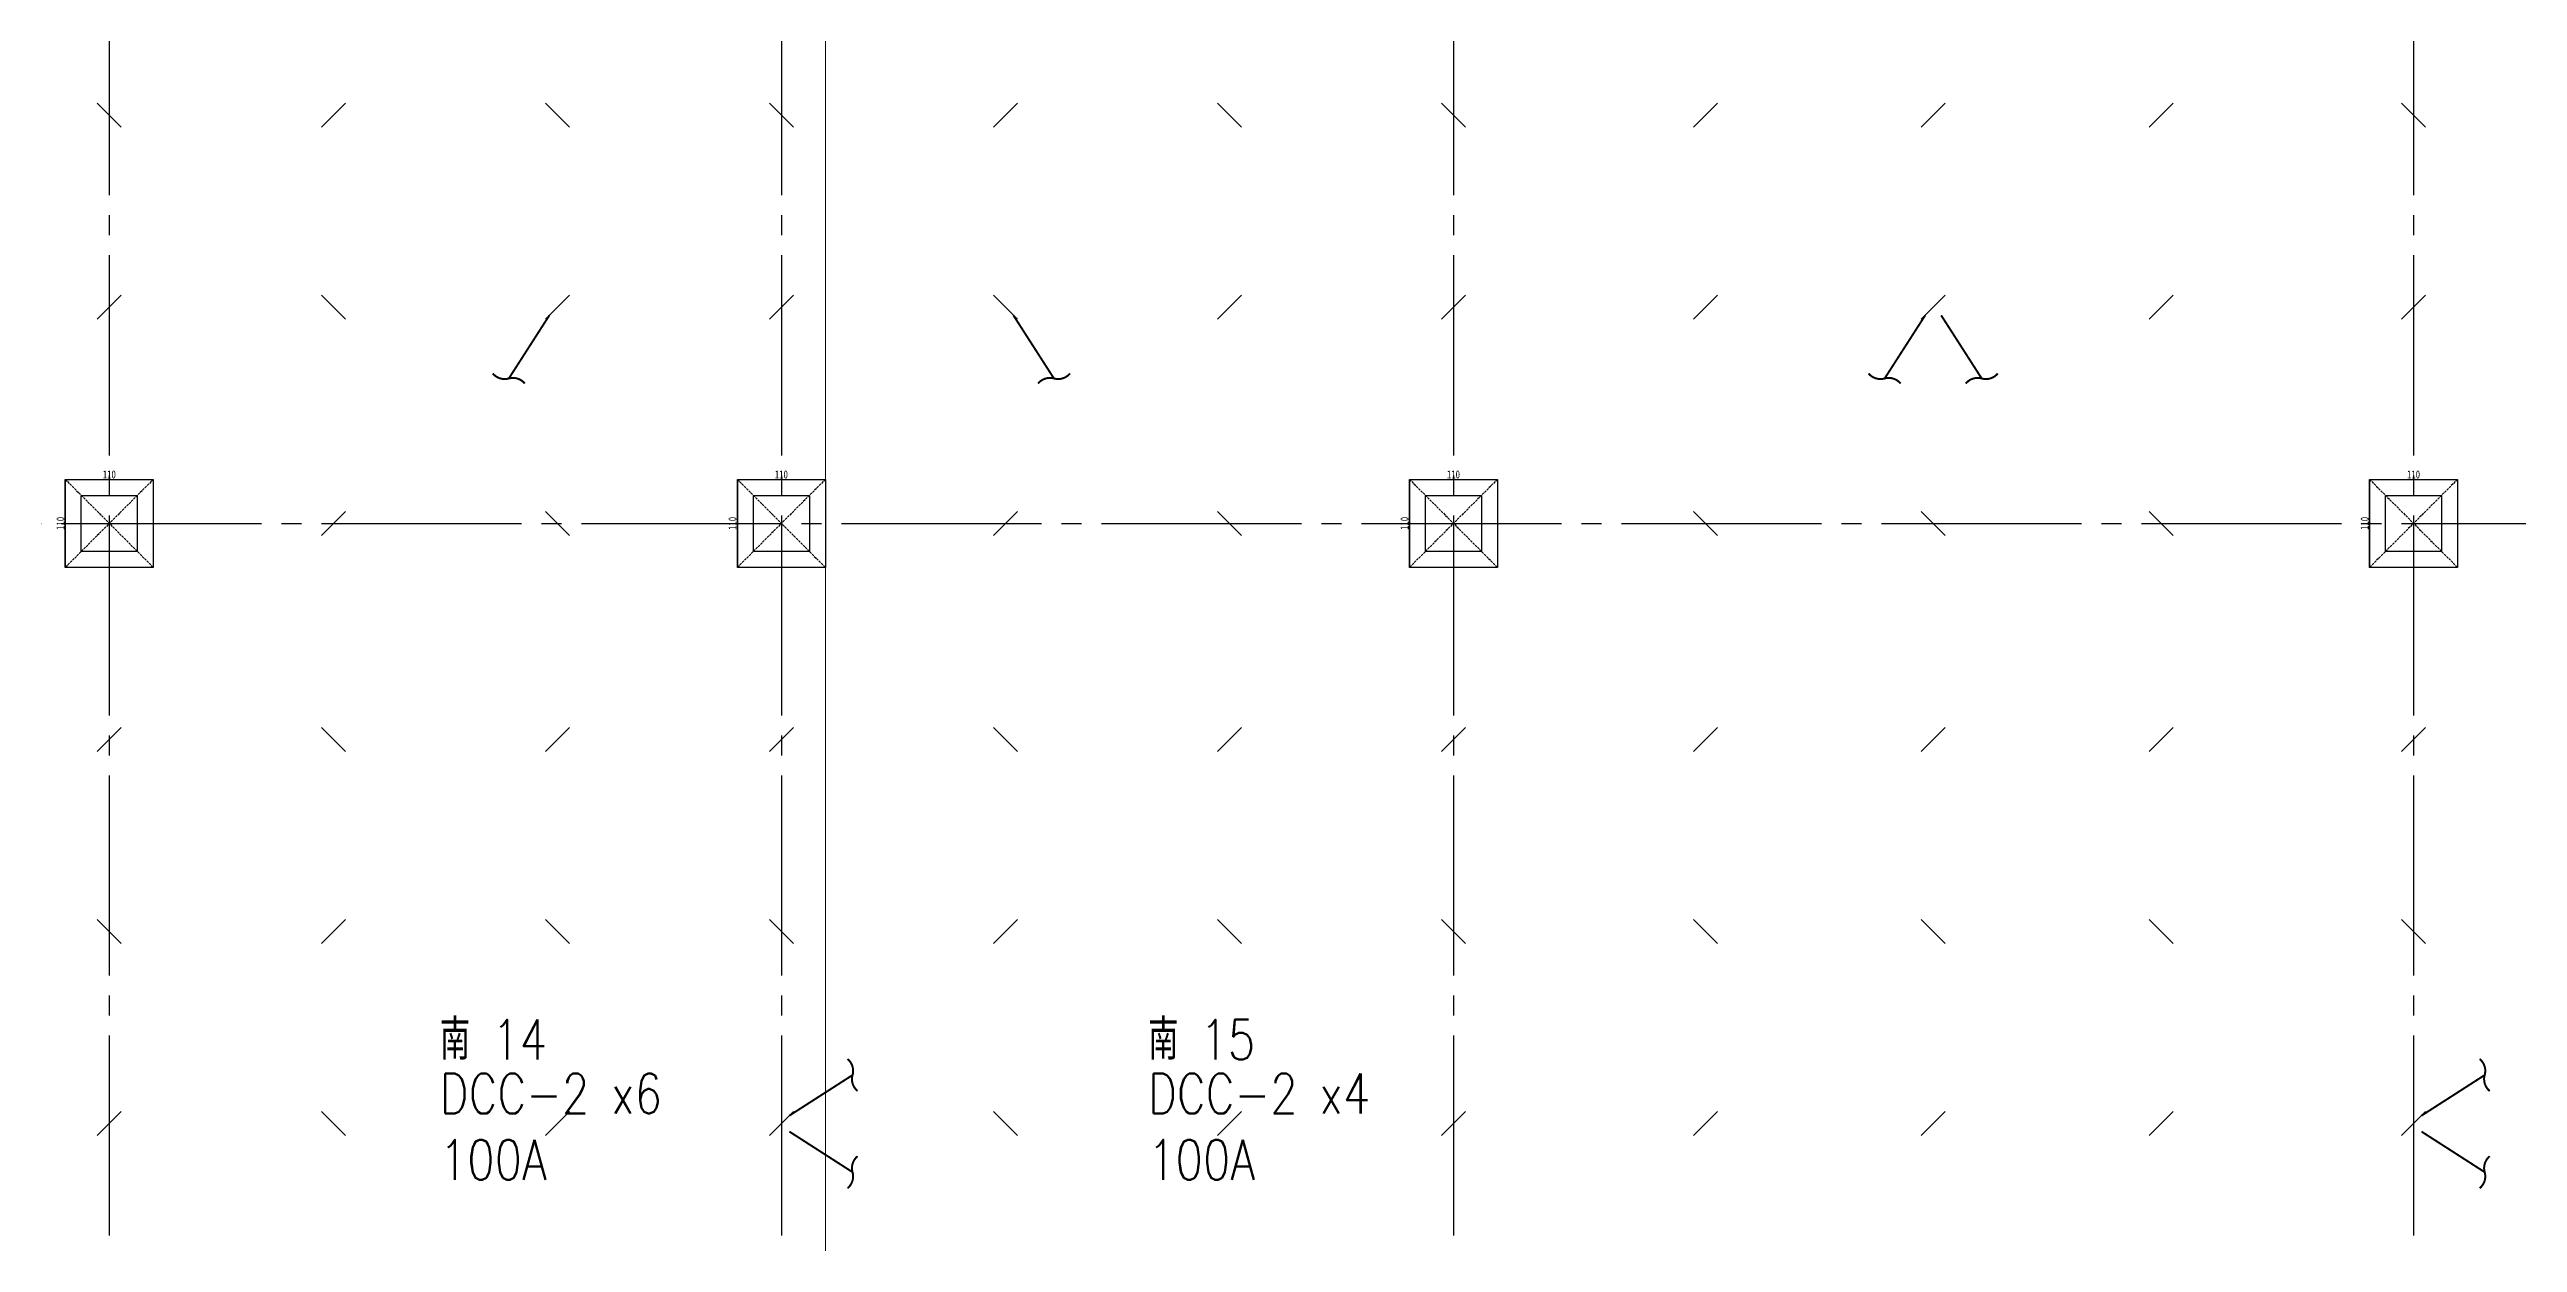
# Model space of a CAD drawing. Extents: x -3080 to 28500, y -1326 to 31609.
# Drawn here: x 10965 to 14050, y 601 to 2092 of the extents above; entities that cross this region are included whole.
import ezdxf
from ezdxf.enums import TextEntityAlignment as Align

# ---------------------------------------------------------------- set-up
doc = ezdxf.new("R2010")
doc.units = 0
doc.header["$LTSCALE"] = 100
for name, pattern in [('X-S-FAB-L05$0$COL-CEN-LIN', [3.25, 2.5, -0.25, 0.25, -0.25]), ('X-S-FAB-L05$0$DASHED', [0.75, 0.5, -0.25]), ('X-S-FAB-L05$0$HIDDEN', [0.4, 0.3, -0.1])]:
    doc.linetypes.add(name, pattern=pattern)
for name, color, linetype in [('0-xref', 8, 'Continuous'), ('188K-SM-03-F05-MECH-DCC-Y2257103$0$00_閥站分組', 1, 'Continuous'), ('188K-SM-07-F10-MECH-CR PIPE-Y2257103$0$00_閥站分組', 1, 'Continuous'), ('X-S-FAB-L05$0$BEAM', 8, 'Continuous'), ('X-S-FAB-L05$0$BLOCK', 8, 'Continuous'), ('X-S-FAB-L05$0$BR-D', 8, 'X-S-FAB-L05$0$DASHED'), ('X-S-FAB-L05$0$CCL', 8, 'X-S-FAB-L05$0$COL-CEN-LIN'), ('X-S-FAB-L05$0$COL', 8, 'Continuous'), ('X-S-FAB-L05$0$COL-S', 8, 'Continuous'), ('X-S-FAB-L05$0$S-FNDN', 8, 'Continuous'), ('X-S-FAB-L05$0$S-鋼柱', 8, 'Continuous'), ('X-S-FAB-L05$0$SLAB', 8, 'Continuous'), ('X-S-FAB-L05$0$斜撐', 8, 'Continuous')]:
    doc.layers.add(name, color=color, linetype=linetype)
doc.layers.add('X-S-FAB-L05$0$XREF', color=8, linetype='Continuous', lineweight=0)
doc.styles.add('188K-SM-03-F05-MECH-DCC-Y2257103$0$XFM1Q20-200k$0$12P7-XCM2P10$0$AA-TXT', font='simplex.shx', dxfattribs={"bigfont": 'china.shx'})
doc.styles.add('188K-SM-07-F10-MECH-CR PIPE-Y2257103$0$XFM1Q20-200k$0$12P7-XCM2P10$0$AA-TXT', font='simplex.shx', dxfattribs={"bigfont": 'china.shx'})
doc.styles.add('X-S-FAB-L05$0$DIM', font='', dxfattribs={"width": 0.8})
doc.styles.get('X-S-FAB-L05$0$DIM').set_extended_font_data('MingLiU')
doc.dimstyles.new('X-S-FAB-L05$0$JJP_005_defpoint', dxfattribs={"dimtxt": 20, "dimasz": 0.5, "dimexe": 0.5, "dimexo": 0.5, "dimgap": 0.5, "dimtad": 1, "dimdsep": 46, "dimtxsty": 'X-S-FAB-L05$0$DIM', "dimblk": 'X-S-FAB-L05$0$_None', "dimcen": 10, "dimclrd": 256, "dimclre": 256, "dimclrt": 256, "dimadec": 0, "dimazin": 0, "dimtfac": 1, "dimtix": 1, "dimtmove": 2, "dimatfit": 3, "dimldrblk": 'X-S-FAB-L05$0$_None', "dimfxl": 0.5, "dimtolj": 1, "dimtzin": 0, "dimarcsym": 0})

# ---------------------------------------------------------------- blocks, each defined once
blk = doc.blocks.new('*D174')
at = {"layer": 'DefPoints', "lineweight": -2, "transparency": 16777216}
blk.add_line((0, 0), (110, 0), dxfattribs=at)
at = {"layer": 'DefPoints', "color": 0, "transparency": 16777216}
for p in [(0, 0), (110, 0), (110, 0)]:
    blk.add_point(p, dxfattribs=at)
at = {"layer": 'DefPoints', "transparency": 16777216, "insert": (55, 6.1), "char_height": 10, "attachment_point": 5, "style": 'X-S-FAB-L05$0$DIM'}
blk.add_mtext('\\A1;110', dxfattribs=at)
blk = doc.blocks.new('X-S-FAB-L05$0$_None')
blk = doc.blocks.new('*D175')
at = {"layer": 'DefPoints', "lineweight": -2, "transparency": 16777216}
blk.add_line((0, 0), (0, -110), dxfattribs=at)
at = {"layer": 'DefPoints', "color": 0, "transparency": 16777216}
for p in [(0, 0), (0, -110), (0, -110)]:
    blk.add_point(p, dxfattribs=at)
at = {"layer": 'DefPoints', "transparency": 16777216, "insert": (-6.1, -55), "char_height": 10, "attachment_point": 5, "rotation": 90, "style": 'X-S-FAB-L05$0$DIM'}
blk.add_mtext('\\A1;110', dxfattribs=at)
blk = doc.blocks.new('X-S-FAB-L05$0$斜撐')
at = {"layer": 'X-S-FAB-L05$0$BR-D', "const_width": 0.5}
blk.add_lwpolyline([(962.11, 215.55, -0.296213), (957.95, 215.19, 0.299957), (953.75, 214.85, 0.006918)], format="xyb", dxfattribs=at)
at = {"layer": 'X-S-FAB-L05$0$BR-D', "linetype": 'ByBlock', "const_width": 0.5}
blk.add_lwpolyline([(964.37, 197.57), (957.95, 215.19)], dxfattribs=at)
blk = doc.blocks.new('X-S-FAB-L05$0$SC1')
at = {"layer": 'DefPoints'}
blk.add_line((27925, 8342.1), (27955, 8312.1), dxfattribs=at)
blk = doc.blocks.new('X-S-FAB-L05$0$VC(C)')
at = {"layer": 'X-S-FAB-L05$0$S-鋼柱'}
for p in [(-16900, -6317.1), (-16340, -6317.1), (-16060, -6317.1), (-15500, -6317.1), (-15220, -6317.1), (-14020, -6317.1), (-16620, -6557.1), (-15780, -6557.1), (-16340, -6827.1), (-15500, -6827.1), (-14905, -6827.1), (-14620.4, -6827.1), (-14335.4, -6827.1), (-16620, -7097.1), (-15780, -7097.1), (-16900, -7337.1), (-16340, -7337.1), (-16060, -7337.1), (-15500, -7337.1), (-15220, -7337.1), (-14905, -7337.1), (-14620.4, -7337.1), (-14335.4, -7337.1), (-14020, -7337.1), (-16620, -7577.1), (-15780, -7577.1)]:
    blk.add_blockref('X-S-FAB-L05$0$SC1', p, dxfattribs=at)
at = {"layer": 'X-S-FAB-L05$0$S-鋼柱', "rotation": 90}
for p in [(19647.1, -25930), (20487.1, -25930), (21362.1, -25930), (21646.7, -25930), (21931.7, -25930), (19367.1, -26170), (19927.1, -26170), (20207.1, -26170), (20767.1, -26170), (21047.1, -26170), (21362.1, -26170), (21646.7, -26170), (21931.7, -26170), (22247.1, -26170), (19647.1, -26440), (20487.1, -26440), (19367.1, -26710), (19927.1, -26710), (20207.1, -26710), (20767.1, -26710), (21047.1, -26710), (21362.1, -26710), (21646.7, -26710), (21931.7, -26710), (22247.1, -26710), (19647.1, -26950), (20487.1, -26950), (19367.1, -27190), (19927.1, -27190), (20207.1, -27190), (20767.1, -27190), (21047.1, -27190), (21362.1, -27190), (21646.7, -27190), (21931.7, -27190), (22247.1, -27190)]:
    blk.add_blockref('X-S-FAB-L05$0$SC1', p, dxfattribs=at)
at = {"layer": 'X-S-FAB-L05$0$斜撐'}
for p, xscale, yscale, zscale, rotation in [((7102.8, 3782.6), -5.000000000000004, 5, 5, 167.3146368959792), ((16657.2, 3782.6), 5.000000000000001, 5.000000000000001, 5.000000000000001, 192.6853631040205), ((8822.4, 3782.6), -4.999999999999998, 5, 5, 167.3146368959794), ((17816.8, 3782.6), 5.000000000000001, 5.000000000000001, 5.000000000000001, 192.6853631040205), ((9867.4, 5247.2), 5.000000000000002, 5.000000000000002, 5.000000000000002, 282.6853631040207), ((11907.4, 5247.2), 5.000000000000002, 5.000000000000002, 5.000000000000002, 282.6853631040207), ((9867.4, -3747.2), -5, 5, 5, 257.3146368959793), ((11907.4, -3747.2), -5, 5, 5, 257.3146368959793)]:
    blk.add_blockref('X-S-FAB-L05$0$斜撐', p, dxfattribs=dict(at, xscale=xscale, yscale=yscale, zscale=zscale, rotation=rotation))
blk = doc.blocks.new('X-S-FAB-L05$0$板_3_2', base_point=(11935, 9055))
at = {"layer": 'X-S-FAB-L05$0$S-FNDN', "color": 15, "lineweight": 0, "flags": 128}
blk.add_lwpolyline([(11935, 9055), (4350, 9055), (4350, 7470), (9330, 7470), (9330, -55), (11935, -55), (11935, 4530), (11070, 4530), (11070, 5003), (11935, 5003)], close=True, dxfattribs=at)
blk = doc.blocks.new('188K-SM-03-F05-MECH-DCC-Y2257103')
at = {"layer": '188K-SM-03-F05-MECH-DCC-Y2257103$0$00_閥站分組', "style": '188K-SM-03-F05-MECH-DCC-Y2257103$0$XFM1Q20-200k$0$12P7-XCM2P10$0$AA-TXT', "width": 0.8}
for s, p in [('南 14', (11453, 855)), ('南 15', (12338.3, 855)), ('DCC-2 x6', (11453, 787.5)), ('DCC-2 x4', (12338.3, 787.5)), ('100A', (11453, 704.8)), ('100A', (12338.3, 704.8))]:
    blk.add_text(s, height=50, dxfattribs=at).set_placement(p, align=Align.MIDDLE_LEFT)
blk = doc.blocks.new('188K-SM-07-F10-MECH-CR PIPE-Y2257103')
at = {"layer": '188K-SM-07-F10-MECH-CR PIPE-Y2257103$0$00_閥站分組', "style": '188K-SM-07-F10-MECH-CR PIPE-Y2257103$0$XFM1Q20-200k$0$12P7-XCM2P10$0$AA-TXT', "width": 0.8}
for s, p in [('南 14', (11453.04, 854.959)), ('南 15', (12338.327, 854.959)), ('DCC-2 x6', (11453.04, 787.459)), ('DCC-2 x4', (12338.327, 787.459)), ('100A', (11453.04, 704.816)), ('100A', (12338.327, 704.816))]:
    blk.add_text(s, height=50, dxfattribs=at).set_placement(p, align=Align.MIDDLE_LEFT)
blk = doc.blocks.new('*U59')
at = {"layer": 'DefPoints', "linetype": 'X-S-FAB-L05$0$HIDDEN', "ltscale": 0.1}
for p, q in [((110, 0), (0, -110)), ((0, 0), (110, -110))]:
    blk.add_line(p, q, dxfattribs=at)
at = {"layer": 'X-S-FAB-L05$0$COL', "ltscale": 0.1}
blk.add_lwpolyline([(0, 0), (110, 0), (110, -110), (0, -110)], close=True, dxfattribs=at)
at = {"layer": 'DefPoints'}
dim = blk.add_linear_dim(base=(0, -110), p1=(0, 0), p2=(0, -110), angle=90, dimstyle='X-S-FAB-L05$0$JJP_005_defpoint', override={"dimtxt": 10}, dxfattribs=at)
dim.commit()
dim.dimension.update_dxf_attribs({"geometry": '*D175', "text_midpoint": (-6.067, -55)})
dim = blk.add_linear_dim(base=(110, 0), p1=(0, 0), p2=(110, 0), dimstyle='X-S-FAB-L05$0$JJP_005_defpoint', override={"dimtxt": 10}, dxfattribs=at)
dim.commit()
dim.dimension.update_dxf_attribs({"geometry": '*D174', "text_midpoint": (55, 6.067)})
blk = doc.blocks.new('X-S-FAB-L05$0$FAB2-L05')
at = {"layer": 'X-S-FAB-L05$0$CCL'}
for p, q in [((-15120, 11005), (-15120, 0)), ((-14280, 11005), (-14280, 0)), ((-13440, 11005), (-13440, 0)), ((-12240, 11005), (-12240, 0)), ((-26880, 2220), (1210, 2220))]:
    blk.add_line(p, q, dxfattribs=at)
at = {"layer": 'X-S-FAB-L05$0$COL-S'}
for points in [[(-15155, 2255), (-15085, 2255), (-15085, 2185), (-15155, 2185)], [(-14315, 2255), (-14245, 2255), (-14245, 2185), (-14315, 2185)], [(-13475, 2255), (-13405, 2255), (-13405, 2185), (-13475, 2185)], [(-12275, 2255), (-12205, 2255), (-12205, 2185), (-12275, 2185)]]:
    blk.add_lwpolyline(points, close=True, dxfattribs=at)
at = {"layer": 'X-S-FAB-L05$0$BEAM'}
for p in [(-15175, 2275), (-14335, 2275), (-13495, 2275), (-12295, 2275)]:
    blk.add_blockref('*U59', p, dxfattribs=at)
blk = doc.blocks.new('X-S-FAB-L05')
at = {"layer": 'X-S-FAB-L05$0$COL-S'}
for points in [[(11005, 1535), (11075, 1535), (11075, 1465), (11005, 1465)], [(11845, 1535), (11915, 1535), (11915, 1465), (11845, 1465)], [(12685, 1535), (12755, 1535), (12755, 1465), (12685, 1465)], [(13885, 1535), (13955, 1535), (13955, 1465), (13885, 1465)]]:
    blk.add_lwpolyline(points, close=True, dxfattribs=at)
at = {"layer": 'X-S-FAB-L05$0$BEAM'}
for p in [(10985, 1555), (11825, 1555), (12665, 1555), (13865, 1555)]:
    blk.add_blockref('*U59', p, dxfattribs=at)
at = {"layer": 'X-S-FAB-L05$0$BLOCK'}
blk.add_blockref('X-S-FAB-L05$0$FAB2-L05', (26160, -720), dxfattribs=at)
at = {"layer": 'X-S-FAB-L05$0$SLAB', "color": 15, "lineweight": 0}
blk.add_blockref('X-S-FAB-L05$0$板_3_2', (11935, 9055), dxfattribs=at)
at = {"layer": 'X-S-FAB-L05$0$XREF'}
blk.add_blockref('X-S-FAB-L05$0$VC(C)', (0, 0), dxfattribs=at)

msp = doc.modelspace()

# ---------------------------------------------------------------- block references
at = {"layer": '0-xref'}
for name in ['X-S-FAB-L05', '188K-SM-03-F05-MECH-DCC-Y2257103']:
    msp.add_blockref(name, (0, 0), dxfattribs=at)

# ---------------------------------------------------------------- next in the draw order: block references
msp.add_blockref('188K-SM-07-F10-MECH-CR PIPE-Y2257103', (0, 0), dxfattribs=at)

doc.saveas('drawing.dxf')
